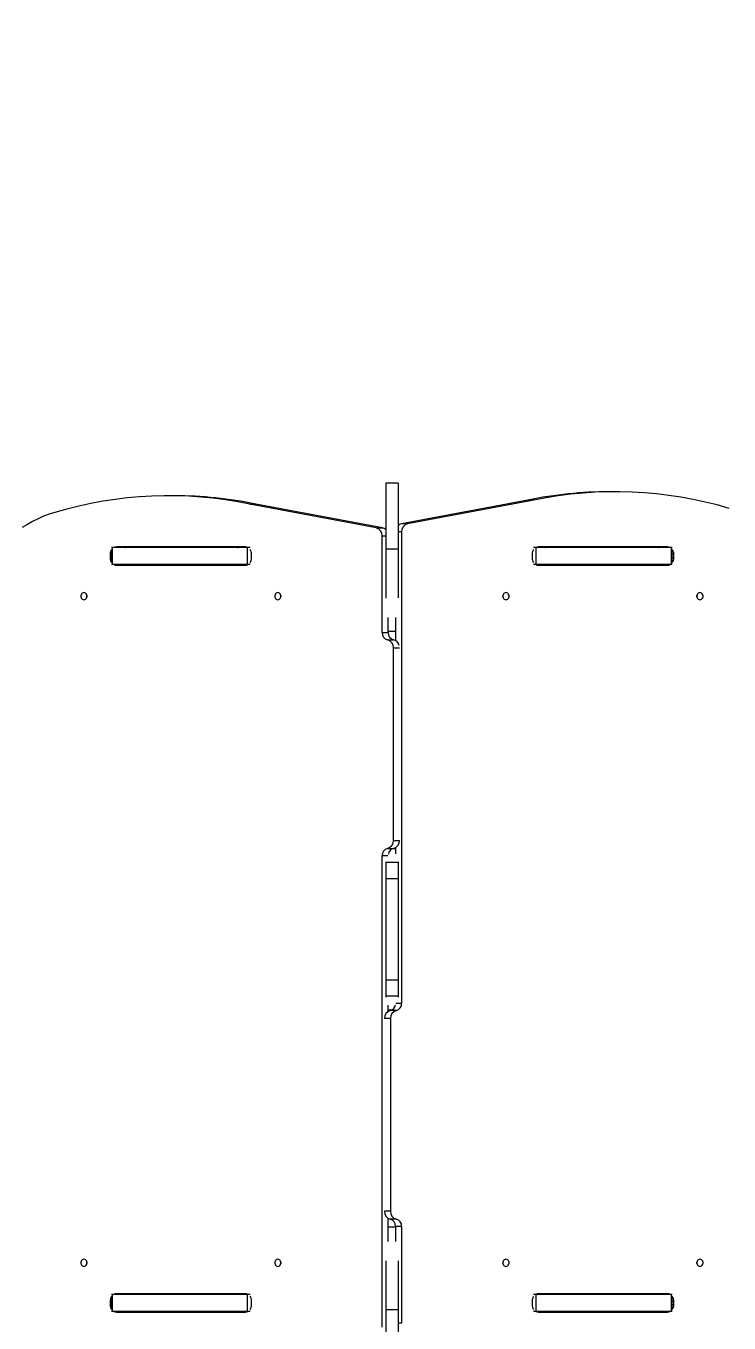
# Model space of a CAD drawing. Header units: millimetres. Extents: x -5136 to 7768, y -7241 to 6389.
# Drawn here: x 2413 to 3280, y 130 to 1729 of the extents above; entities that cross this region are included whole.
import ezdxf

# ---------------------------------------------------------------- set-up
doc = ezdxf.new("R2010")
doc.units = ezdxf.units.MM
for name, color, linetype in [('DiKom', 7, 'Continuous'), ('DIKOM_ОБЪЕКТ', 7, 'Continuous'), ('DIKOM_РАЗМЕР_ЗОНА', 7, 'Continuous'), ('DIKOM_РАЗМЕР_ОБЪЕКТА', 7, 'Continuous')]:
    doc.layers.add(name, color=color, linetype=linetype)
doc.styles.add('style1', font='arial.ttf', dxfattribs={"width": 0.8})
doc.dimstyles.new('1-50', dxfattribs={"dimtxt": 300, "dimasz": 200, "dimexe": 100, "dimexo": 0, "dimgap": 100, "dimtad": 1, "dimtxsty": 'style1', "dimcen": 200, "dimclrd": 7, "dimclre": 7, "dimclrt": 7, "dimadec": 1, "dimazin": 2, "dimtfac": 1, "dimtmove": 0, "dimatfit": 2, "dimfxl": 0, "dimlwd": 25, "dimlwe": 18, "dimarcsym": 0})

# ---------------------------------------------------------------- blocks, each defined once
blk = doc.blocks.new('*D10')
at = {"layer": 'Defpoints', "color": 0, "transparency": 16777216}
for p in [(-81.5, 4889.5), (2866.8, -3136.1), (6000.7, -3136.1)]:
    blk.add_point(p, dxfattribs=at)
at = {"layer": 'DiKom', "color": 7, "lineweight": 18, "transparency": 16777216}
for p, q in [((-81.5, 4889.5), (6100.7, 4889.5)), ((2866.8, -3136.1), (6100.7, -3136.1))]:
    blk.add_line(p, q, dxfattribs=at)
at = {"layer": 'DiKom', "color": 7, "lineweight": 25, "transparency": 16777216}
blk.add_line((6000.7, 4689.5), (6000.7, -2936.1), dxfattribs=at)
at = {"layer": 'DiKom', "color": 7, "transparency": 16777216}
for points in [[(5967.4, 4689.5), (6034.1, 4689.5), (6000.7, 4889.5)], [(5967.4, -2936.1), (6034.1, -2936.1), (6000.7, -3136.1)]]:
    blk.add_solid(points, dxfattribs=at)
at = {"layer": 'DiKom', "color": 7, "transparency": 16777216, "insert": (5747.6, 1729.6), "char_height": 300, "attachment_point": 5, "rotation": 90, "style": 'style1'}
blk.add_mtext('8000', dxfattribs=at)
blk = doc.blocks.new('*D11')
at = {"layer": 'Defpoints', "color": 0, "transparency": 16777216}
for p in [(-3635.9, 3225.1), (4714.3, -2234.9), (4714.3, -5855.6)]:
    blk.add_point(p, dxfattribs=at)
at = {"layer": 'DIKOM_РАЗМЕР_ОБЪЕКТА', "color": 7, "lineweight": 18, "transparency": 16777216}
for p, q in [((-3635.9, 3225.1), (-3635.9, -5955.6)), ((4714.3, -2234.9), (4714.3, -5955.6))]:
    blk.add_line(p, q, dxfattribs=at)
at = {"layer": 'DIKOM_РАЗМЕР_ОБЪЕКТА', "color": 7, "lineweight": 25, "transparency": 16777216}
blk.add_line((-3435.9, -5855.6), (4514.3, -5855.6), dxfattribs=at)
at = {"layer": 'DIKOM_РАЗМЕР_ОБЪЕКТА', "color": 7, "transparency": 16777216}
for points in [[(-3435.9, -5822.2), (-3435.9, -5888.9), (-3635.9, -5855.6)], [(4514.3, -5822.2), (4514.3, -5888.9), (4714.3, -5855.6)]]:
    blk.add_solid(points, dxfattribs=at)
at = {"layer": 'DIKOM_РАЗМЕР_ОБЪЕКТА', "color": 7, "transparency": 16777216, "insert": (351, -5602.3), "char_height": 300, "attachment_point": 5, "style": 'style1'}
blk.add_mtext('8350', dxfattribs=at)
blk = doc.blocks.new('*D12')
at = {"layer": 'Defpoints', "color": 0, "transparency": 16777216}
for p in [(-65.5, 6388.8), (-123.5, -5013.5), (7668.1, -5013.5)]:
    blk.add_point(p, dxfattribs=at)
at = {"layer": 'DIKOM_РАЗМЕР_ЗОНА', "color": 7, "lineweight": 18, "transparency": 16777216}
for p, q in [((-65.5, 6388.8), (7768.1, 6388.8)), ((-123.5, -5013.5), (7768.1, -5013.5))]:
    blk.add_line(p, q, dxfattribs=at)
at = {"layer": 'DIKOM_РАЗМЕР_ЗОНА', "color": 7, "lineweight": 25, "transparency": 16777216}
blk.add_line((7668.1, 6188.8), (7668.1, -4813.5), dxfattribs=at)
at = {"layer": 'DIKOM_РАЗМЕР_ЗОНА', "color": 7, "transparency": 16777216}
for points in [[(7634.7, 6188.8), (7701.4, 6188.8), (7668.1, 6388.8)], [(7634.7, -4813.5), (7701.4, -4813.5), (7668.1, -5013.5)]]:
    blk.add_solid(points, dxfattribs=at)
at = {"layer": 'DIKOM_РАЗМЕР_ЗОНА', "color": 7, "transparency": 16777216, "insert": (7414.9, 1332.3), "char_height": 300, "attachment_point": 5, "rotation": 90, "style": 'style1'}
blk.add_mtext('11400', dxfattribs=at)
blk = doc.blocks.new('*D13')
at = {"layer": 'Defpoints', "color": 0, "transparency": 16777216}
for p in [(-5135.9, 3339.1), (6199.1, -1534.9), (6199.1, -7141)]:
    blk.add_point(p, dxfattribs=at)
at = {"layer": 'DIKOM_РАЗМЕР_ОБЪЕКТА', "color": 7, "lineweight": 18, "transparency": 16777216}
for p, q in [((-5135.9, 3339.1), (-5135.9, -7241)), ((6199.1, -1534.9), (6199.1, -7241))]:
    blk.add_line(p, q, dxfattribs=at)
at = {"layer": 'DIKOM_РАЗМЕР_ОБЪЕКТА', "color": 7, "lineweight": 25, "transparency": 16777216}
blk.add_line((-4935.9, -7141), (5999.1, -7141), dxfattribs=at)
at = {"layer": 'DIKOM_РАЗМЕР_ОБЪЕКТА', "color": 7, "transparency": 16777216}
for points in [[(-4935.9, -7107.7), (-4935.9, -7174.3), (-5135.9, -7141)], [(5999.1, -7107.7), (5999.1, -7174.3), (6199.1, -7141)]]:
    blk.add_solid(points, dxfattribs=at)
at = {"layer": 'DIKOM_РАЗМЕР_ОБЪЕКТА', "color": 7, "transparency": 16777216, "insert": (1341, -6887.7), "char_height": 300, "attachment_point": 5, "style": 'style1'}
blk.add_mtext('11350', dxfattribs=at)

msp = doc.modelspace()

# ---------------------------------------------------------------- linework, layer by layer
at = {"layer": 'DIKOM_ОБЪЕКТ', "color": 7, "linetype": 'Continuous', "lineweight": 15}
for p, q in [((2871.82, 1165.373), (2856.82, 1165.373)), ((2856.82, 1165.373), (2856.82, 1084.198)), ((2871.82, 1165.373), (2871.82, 1084.198)), ((3139.489, 1154.925), (3131.989, 1154.925)), ((2596.642, 1149.965), (2589.142, 1149.965)), ((2845.032, 1110.315), (2689.256, 1139.607)), ((2689.256, 1139.607), (2696.756, 1139.607)), ((2852.532, 1110.315), (2696.756, 1139.607)), ((3031.875, 1144.567), (2876.097, 1115.274)), ((3039.375, 1144.567), (2883.597, 1115.274)), ((3039.375, 1144.567), (3031.875, 1144.567)), ((2845.032, 1110.315), (2852.532, 1110.315)), ((2876.329, 1105.404), (2871.82, 1105.404)), ((2883.597, 1115.274), (2876.097, 1115.274)), ((2876.329, 1105.404), (2876.331, 523.944)), ((2852.3, 981.219), (2852.3, 1100.445)), ((2852.3, 1100.445), (2856.82, 1100.445)), ((2516.957, 1077.85), (2516.957, 1073.35)), ((2516.957, 1077.85), (2518.809, 1077.85)), ((2516.957, 1073.35), (2518.809, 1073.35)), ((2518.809, 1083.19), (2518.809, 1068.011)), ((2519.921, 1086.1), (2518.851, 1086.1)), ((2519.921, 1065.1), (2519.921, 1086.1)), ((2686.313, 1086.1), (2519.921, 1086.1)), ((2683.667, 1086.85), (2524.751, 1086.85)), ((2686.313, 1065.1), (2686.313, 1086.1)), ((2689.567, 1086.1), (2686.313, 1086.1)), ((2691.461, 1073.35), (2691.461, 1077.85)), ((2871.82, 1084.198), (2856.82, 1084.198)), ((2856.82, 1084.198), (2856.82, 1023.801)), ((2871.82, 1084.198), (2871.82, 1023.881)), ((3037.17, 1077.85), (3037.17, 1073.35)), ((3041.975, 1086.1), (3038.92, 1086.1)), ((3041.975, 1065.1), (3041.975, 1086.1)), ((3208.707, 1086.1), (3041.975, 1086.1)), ((3203.88, 1086.85), (3044.964, 1086.85)), ((3208.707, 1065.1), (3208.707, 1086.1)), ((3209.776, 1086.1), (3208.707, 1086.1)), ((3209.819, 1068.011), (3209.819, 1083.19)), ((3211.674, 1077.85), (3209.819, 1077.85)), ((3211.674, 1073.35), (3209.819, 1073.35)), ((3211.674, 1073.35), (3211.674, 1077.85)), ((2519.921, 1065.1), (2518.851, 1065.1)), ((2686.313, 1065.1), (2519.921, 1065.1)), ((2524.751, 1064.35), (2683.667, 1064.35)), ((2689.567, 1065.1), (2686.313, 1065.1)), ((3041.975, 1065.1), (3038.92, 1065.1)), ((3208.707, 1065.1), (3041.975, 1065.1)), ((3044.964, 1064.35), (3203.88, 1064.35)), ((3209.776, 1065.1), (3208.707, 1065.1)), ((2859.8, 981.219), (2859.8, 999.908)), ((2868.829, 999.96), (2868.829, 971.425)), ((2852.3, 981.219), (2859.8, 981.219)), ((2868.829, 982.4), (2859.8, 982.4)), ((2858.864, 972.332), (2866.364, 972.332)), ((2866.157, 725.019), (2866.157, 962.458)), ((2866.157, 962.458), (2873.55, 962.458)), ((2866.157, 725.019), (2873.551, 725.019)), ((2852.302, 124.797), (2852.3, 706.257)), ((2852.3, 706.257), (2859.379, 706.257)), ((2858.864, 715.144), (2866.364, 715.144)), ((2868.83, 714.63), (2864.737, 714.63)), ((2868.83, 716.052), (2868.83, 708.378)), ((2856.82, 698.657), (2856.82, 697.541)), ((2871.82, 697.541), (2856.82, 697.541)), ((2856.82, 697.541), (2856.82, 677.497)), ((2871.82, 698.63), (2871.82, 697.541)), ((2871.82, 697.541), (2871.82, 677.497)), ((2871.82, 677.497), (2856.82, 677.497)), ((2856.82, 677.497), (2856.82, 552.704)), ((2871.82, 677.497), (2871.82, 552.704)), ((2871.82, 552.704), (2856.82, 552.704)), ((2856.82, 552.704), (2856.82, 532.66)), ((2871.82, 552.704), (2871.82, 532.66)), ((2871.82, 532.66), (2856.82, 532.66)), ((2856.82, 532.66), (2856.82, 531.546)), ((2871.82, 532.66), (2871.82, 531.569)), ((2859.801, 514.149), (2859.801, 521.804)), ((2863.894, 515.57), (2859.801, 515.57)), ((2869.767, 515.056), (2862.267, 515.056)), ((2876.331, 523.944), (2869.249, 523.944)), ((2862.474, 505.182), (2855.077, 505.182)), ((2862.474, 505.182), (2862.474, 267.743)), ((2862.474, 267.743), (2855.077, 267.743)), ((2859.802, 230.285), (2859.802, 258.776)), ((2869.767, 257.868), (2862.267, 257.868)), ((2868.831, 247.801), (2859.802, 247.801)), ((2876.331, 248.981), (2868.831, 248.981)), ((2868.831, 248.981), (2868.831, 230.248)), ((2876.331, 248.981), (2876.331, 129.756)), ((2856.82, 206.387), (2856.82, 146.003)), ((2871.82, 206.333), (2871.82, 146.003)), ((2518.809, 162.19), (2518.809, 147.011)), ((2519.921, 165.1), (2518.851, 165.1)), ((2519.921, 144.1), (2519.921, 165.1)), ((2686.313, 165.1), (2519.921, 165.1)), ((2683.667, 165.85), (2524.751, 165.85)), ((2535.314, 165.85), (2535.314, 165.1)), ((2686.313, 144.1), (2686.313, 165.1)), ((2689.567, 165.1), (2686.313, 165.1)), ((3041.975, 165.1), (3038.92, 165.1)), ((3041.975, 144.1), (3041.975, 165.1)), ((3208.707, 165.1), (3041.975, 165.1)), ((3203.88, 165.85), (3044.964, 165.85)), ((3193.314, 165.1), (3193.314, 165.85)), ((3208.707, 144.1), (3208.707, 165.1)), ((3209.776, 165.1), (3208.707, 165.1)), ((3209.819, 147.011), (3209.819, 162.19)), ((2516.957, 156.85), (2516.957, 152.35)), ((2516.957, 156.85), (2518.809, 156.85)), ((2516.957, 152.35), (2518.809, 152.35)), ((2519.921, 144.1), (2518.851, 144.1)), ((2686.313, 144.1), (2519.921, 144.1)), ((2535.314, 144.1), (2535.314, 143.35)), ((2541.314, 144.1), (2541.314, 143.35)), ((2689.567, 144.1), (2686.313, 144.1)), ((2691.461, 152.35), (2691.461, 156.85)), ((2871.82, 146.003), (2856.82, 146.003)), ((2856.82, 146.003), (2856.82, 64.828)), ((2871.82, 146.003), (2871.82, 64.828)), ((3037.17, 156.85), (3037.17, 152.35)), ((3041.975, 144.1), (3038.92, 144.1)), ((3208.707, 144.1), (3041.975, 144.1)), ((3187.314, 144.1), (3187.314, 143.35)), ((3193.314, 143.35), (3193.314, 144.1)), ((3209.776, 144.1), (3208.707, 144.1)), ((3211.674, 156.85), (3209.819, 156.85)), ((3211.674, 152.35), (3209.819, 152.35)), ((3211.674, 152.35), (3211.674, 156.85)), ((2524.751, 143.35), (2683.667, 143.35)), ((2876.331, 129.756), (2871.82, 129.756)), ((3044.964, 143.35), (3203.88, 143.35))]:
    msp.add_line(p, q, dxfattribs=at)
at = {"layer": 'DIKOM_ОБЪЕКТ', "color": 7, "linetype": 'Continuous', "lineweight": 15, "flags": 128}
for points in [[(2448.837, 1129.46), (2441.867, 1127.2), (2434.989, 1124.588), (2428.218, 1121.629), (2421.566, 1118.328), (2415.046, 1114.693), (2408.671, 1110.731)], [(2484.697, 1030.5), (2483.624, 1030.322), (2482.637, 1029.802), (2481.817, 1028.982), (2481.231, 1027.928), (2480.926, 1026.727), (2480.926, 1025.474), (2481.231, 1024.273), (2481.817, 1023.219), (2482.637, 1022.399), (2483.624, 1021.879), (2484.697, 1021.7), (2485.771, 1021.879), (2486.757, 1022.399), (2487.577, 1023.219), (2488.163, 1024.273), (2488.469, 1025.474), (2488.469, 1026.727), (2488.163, 1027.928), (2487.577, 1028.982), (2486.757, 1029.802), (2485.771, 1030.322), (2484.697, 1030.5)], [(2723.72, 1030.5), (2722.647, 1030.322), (2721.66, 1029.802), (2720.84, 1028.982), (2720.254, 1027.928), (2719.949, 1026.727), (2719.949, 1025.474), (2720.254, 1024.273), (2720.84, 1023.219), (2721.66, 1022.399), (2722.647, 1021.879), (2723.72, 1021.7), (2724.794, 1021.879), (2725.78, 1022.399), (2726.6, 1023.219), (2727.186, 1024.273), (2727.492, 1025.474), (2727.492, 1026.727), (2727.186, 1027.928), (2726.6, 1028.982), (2725.78, 1029.802), (2724.794, 1030.322), (2723.72, 1030.5)], [(3004.911, 1021.7), (3005.984, 1021.879), (3006.971, 1022.399), (3007.79, 1023.219), (3008.377, 1024.273), (3008.682, 1025.474), (3008.682, 1026.727), (3008.377, 1027.928), (3007.79, 1028.982), (3006.971, 1029.802), (3005.984, 1030.322), (3004.911, 1030.5), (3003.837, 1030.322), (3002.85, 1029.802), (3002.031, 1028.982), (3001.444, 1027.928), (3001.139, 1026.727), (3001.139, 1025.474), (3001.444, 1024.273), (3002.031, 1023.219), (3002.85, 1022.399), (3003.837, 1021.879), (3004.911, 1021.7)], [(3243.933, 1021.7), (3245.007, 1021.879), (3245.994, 1022.399), (3246.813, 1023.219), (3247.4, 1024.273), (3247.705, 1025.474), (3247.705, 1026.727), (3247.4, 1027.928), (3246.813, 1028.982), (3245.994, 1029.802), (3245.007, 1030.322), (3243.933, 1030.5), (3242.86, 1030.322), (3241.873, 1029.802), (3241.054, 1028.982), (3240.467, 1027.928), (3240.162, 1026.727), (3240.162, 1025.474), (3240.467, 1024.273), (3241.054, 1023.219), (3241.873, 1022.399), (3242.86, 1021.879), (3243.933, 1021.7)], [(2484.697, 208.5), (2483.624, 208.322), (2482.637, 207.802), (2481.817, 206.982), (2481.231, 205.928), (2480.926, 204.727), (2480.926, 203.474), (2481.231, 202.273), (2481.817, 201.219), (2482.637, 200.399), (2483.624, 199.879), (2484.697, 199.7), (2485.771, 199.879), (2486.757, 200.399), (2487.577, 201.219), (2488.163, 202.273), (2488.469, 203.474), (2488.469, 204.727), (2488.163, 205.928), (2487.577, 206.982), (2486.757, 207.802), (2485.771, 208.322), (2484.697, 208.5)], [(2723.72, 208.5), (2722.647, 208.322), (2721.66, 207.802), (2720.84, 206.982), (2720.254, 205.928), (2719.949, 204.727), (2719.949, 203.474), (2720.254, 202.273), (2720.84, 201.219), (2721.66, 200.399), (2722.647, 199.879), (2723.72, 199.7), (2724.794, 199.879), (2725.78, 200.399), (2726.6, 201.219), (2727.186, 202.273), (2727.492, 203.474), (2727.492, 204.727), (2727.186, 205.928), (2726.6, 206.982), (2725.78, 207.802), (2724.794, 208.322), (2723.72, 208.5)], [(3004.911, 199.7), (3005.984, 199.879), (3006.971, 200.399), (3007.79, 201.219), (3008.377, 202.273), (3008.682, 203.474), (3008.682, 204.727), (3008.377, 205.928), (3007.79, 206.982), (3006.971, 207.802), (3005.984, 208.322), (3004.911, 208.5), (3003.837, 208.322), (3002.85, 207.802), (3002.031, 206.982), (3001.444, 205.928), (3001.139, 204.727), (3001.139, 203.474), (3001.444, 202.273), (3002.031, 201.219), (3002.85, 200.399), (3003.837, 199.879), (3004.911, 199.7)], [(3243.933, 199.7), (3245.007, 199.879), (3245.994, 200.399), (3246.813, 201.219), (3247.4, 202.273), (3247.705, 203.474), (3247.705, 204.727), (3247.4, 205.928), (3246.813, 206.982), (3245.994, 207.802), (3245.007, 208.322), (3243.933, 208.5), (3242.86, 208.322), (3241.873, 207.802), (3241.054, 206.982), (3240.467, 205.928), (3240.162, 204.727), (3240.162, 203.474), (3240.467, 202.273), (3241.054, 201.219), (3241.873, 200.399), (3242.86, 199.879), (3243.933, 199.7)]]:
    msp.add_lwpolyline(points, dxfattribs=at)
at = {"layer": 'DIKOM_ОБЪЕКТ', "color": 7, "linetype": 'Continuous', "lineweight": 15}
for centre, radius, start, end in [((3132.086, 664.988), 489.937, 90.011351, 101.802464), ((3139.543, 664.635), 490.273, 73.377355, 101.78907), ((2589.088, 659.675), 490.274, 78.210937, 106.622636), ((2596.545, 660.028), 489.938, 78.197543, 89.988649), ((2842.633, 1100.937), 9.68, 357.086283, 75.649648), ((2850.902, 1102.183), 8.293, 44.478468, 78.667504), ((2877.726, 1107.144), 8.292, 101.330118, 135.420329), ((2885.996, 1105.896), 9.68, 104.350391, 182.913933), ((2526.773, 1077.934), 9.816, 143.807163, 180.490066), ((2526.773, 1073.266), 9.816, 179.509934, 216.192837), ((2524.779, 1079.89), 6.96, 90.230579, 116.844487), ((2532.279, 1079.89), 6.96, 90.230579, 116.844487), ((2536.364, 1088.274), 2.177, 220.832944, 266.77151), ((2674.099, 1088.451), 2.353, 272.687489, 317.13879), ((2683.639, 1079.89), 6.96, 63.155513, 89.769421), ((2681.657, 1073.264), 9.804, 323.18052, 0.503068), ((2681.656, 1077.936), 9.805, 359.497552, 36.789723), ((3047.014, 1077.929), 9.845, 145.308498, 180.459447), ((3047.014, 1073.271), 9.845, 179.540553, 214.691502), ((3044.992, 1079.89), 6.96, 90.230581, 116.844502), ((3054.529, 1088.451), 2.353, 222.86121, 267.312511), ((3192.264, 1088.274), 2.177, 273.22849, 319.167056), ((3196.352, 1079.89), 6.96, 63.155498, 89.769419), ((3203.852, 1079.89), 6.96, 63.155498, 89.769419), ((3201.859, 1077.935), 9.816, 359.509115, 36.232388), ((3201.859, 1073.266), 9.816, 323.767612, 0.490885), ((2524.779, 1071.31), 6.96, 243.155513, 269.769421), ((2532.279, 1071.31), 6.96, 243.155513, 269.769421), ((2683.639, 1071.31), 6.96, 270.230579, 296.844487), ((3044.992, 1071.31), 6.96, 243.155498, 269.769419), ((3196.352, 1071.31), 6.96, 270.230581, 296.844502), ((3203.852, 1071.31), 6.96, 270.230581, 296.844502), ((2493.451, 1026.1), 5.064, 171.128181, 188.871819), ((2732.474, 1026.1), 5.064, 171.128181, 188.871819), ((2996.157, 1026.1), 5.064, 351.128852, 8.871148), ((3235.18, 1026.1), 5.064, 351.128852, 8.871148), ((2860.996, 980.775), 8.707, 177.071064, 255.824301), ((2868.496, 980.775), 8.707, 177.071064, 255.824301), ((2856.495, 962.952), 9.675, 357.071064, 75.824301), ((2864.329, 963.38), 9.18, 11.09487, 77.192898), ((2856.495, 724.525), 9.675, 284.175813, 2.928926), ((2863.995, 724.525), 9.675, 284.175813, 2.928926), ((2860.996, 706.702), 8.707, 104.175831, 182.929132), ((2868.23, 707.021), 8.335, 102.93591, 172.648759), ((2864.636, 505.676), 9.675, 104.175836, 182.928937), ((2860.4, 523.182), 8.337, 282.938781, 352.733028), ((2872.136, 505.676), 9.675, 104.175836, 182.928937), ((2867.635, 523.499), 8.707, 284.175853, 2.929143), ((2864.636, 267.249), 9.675, 177.071053, 255.824279), ((2860.135, 249.426), 8.707, 357.071053, 75.824279), ((2872.136, 267.249), 9.675, 177.071053, 255.824279), ((2867.635, 249.426), 8.707, 357.071053, 75.824279), ((2493.451, 204.1), 5.064, 171.128181, 188.871819), ((2732.474, 204.1), 5.064, 171.128181, 188.871819), ((2996.157, 204.1), 5.064, 351.128852, 8.871148), ((3235.18, 204.1), 5.064, 351.128852, 8.871148), ((2526.773, 156.934), 9.816, 143.807163, 180.490066), ((2524.779, 158.89), 6.96, 90.230579, 116.844487), ((2532.279, 158.89), 6.96, 90.230579, 116.844487), ((2683.639, 158.89), 6.96, 63.155513, 89.769421), ((2681.645, 156.934), 9.816, 359.509934, 36.192837), ((3047.014, 156.929), 9.845, 145.308498, 180.459447), ((3044.992, 158.89), 6.96, 90.230581, 116.844502), ((3196.352, 158.89), 6.96, 63.155498, 89.769419), ((3203.852, 158.89), 6.96, 63.155498, 89.769419), ((3201.859, 156.935), 9.816, 359.509115, 36.232388), ((2526.773, 152.266), 9.816, 179.509934, 216.192837), ((2524.779, 150.31), 6.96, 243.155513, 269.769421), ((2532.279, 150.31), 6.96, 243.155513, 269.769421), ((2683.639, 150.31), 6.96, 270.230579, 296.844487), ((2681.645, 152.266), 9.816, 323.807163, 0.490066), ((3047.014, 152.271), 9.845, 179.540553, 214.691502), ((3044.992, 150.31), 6.96, 243.155498, 269.769419), ((3196.352, 150.31), 6.96, 270.230581, 296.844502), ((3203.852, 150.31), 6.96, 270.230581, 296.844502), ((3201.859, 152.266), 9.816, 323.767612, 0.490885)]:
    msp.add_arc(centre, radius, start, end, dxfattribs=at)

# ---------------------------------------------------------------- dimensions: what is measured, and where the dimension line sits
at = {"layer": 'DiKom'}
dim = msp.add_linear_dim(base=(6000.725, -3136.139), p1=(-81.509, 4889.535), p2=(2866.752, -3136.139), angle=90, text='8000', dimstyle='1-50', dxfattribs=at)
dim.commit()
dim.dimension.update_dxf_attribs({"geometry": '*D10', "text_midpoint": (6000.725, 1729.574), "dimtype": 160})
at = {"layer": 'DIKOM_РАЗМЕР_ЗОНА'}
dim = msp.add_linear_dim(base=(7668.064, -5013.475), p1=(-65.499, 6388.777), p2=(-123.455, -5013.475), angle=90, text='11400', dimstyle='1-50', dxfattribs=at)
dim.commit()
dim.dimension.update_dxf_attribs({"geometry": '*D12', "text_midpoint": (7668.064, 1332.283), "dimtype": 160})
at = {"layer": 'DIKOM_РАЗМЕР_ОБЪЕКТА'}
for base, p1, p2, text, picture, middle in [((6199.116, -7140.991), (-5135.921, 3339.121), (6199.116, -1534.929), '11350', '*D13', (1341.037, -7140.991)), ((4714.314, -5855.576), (-3635.921, 3225.1), (4714.314, -2234.9), '8350', '*D11', (351.043, -5855.576))]:
    dim = msp.add_linear_dim(base=base, p1=p1, p2=p2, text=text, dimstyle='1-50', dxfattribs=at)
    dim.commit()
    dim.dimension.update_dxf_attribs({"geometry": picture, "text_midpoint": middle, "dimtype": 160})

doc.saveas('drawing.dxf')
